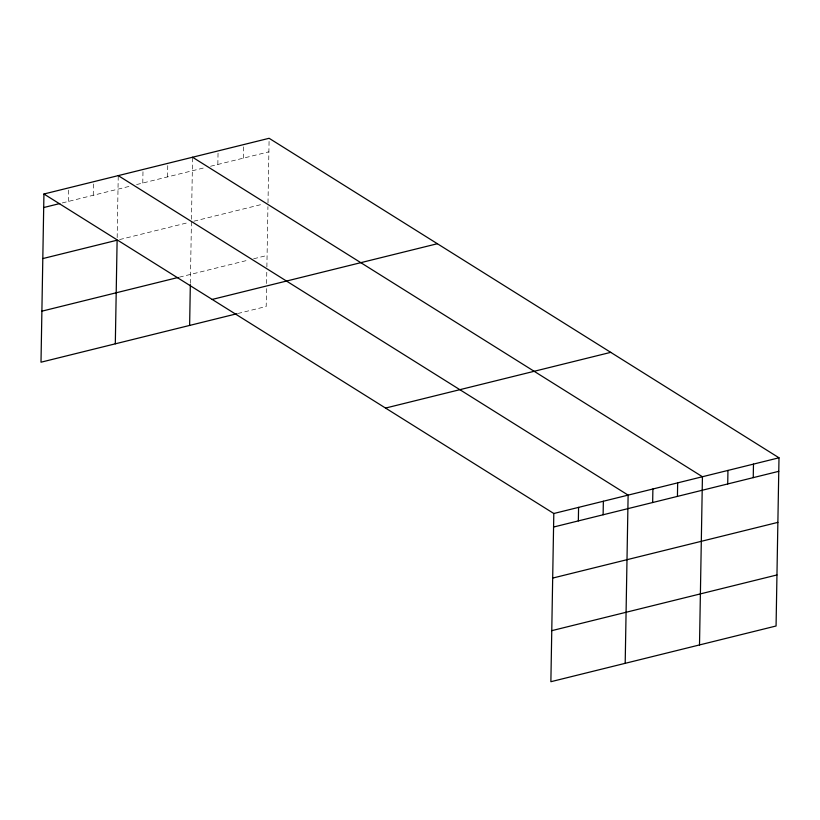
<?xml version="1.0" encoding="UTF-8"?>
<svg xmlns="http://www.w3.org/2000/svg" width="820" height="820" viewBox="0 0 820 820"><rect width="100%" height="100%" fill="white"/><g stroke="black" fill="none" stroke-linecap="round" stroke-linejoin="round"><path stroke-width="0.61" stroke-dasharray="4.1 3.07" d="M68.47 201.412L68.706 187.872M93.244 195.283L93.48 181.743M117.168 237.646L118.244 175.623M142.782 183.024L143.018 169.494M167.557 176.894L167.792 163.364M190.363 283.33L191.429 221.81M191.48 219.258L192.556 157.235M217.843 164.461L218.079 150.921M243.366 158.147L243.601 144.607M266.5 288.64L266.192 306.495L238.241 313.414M266.592 283.535L266.787 272.045M266.879 266.941L267.935 206.63M267.996 202.868L269.124 138.293M62.279 202.94L131.641 185.781M136.591 184.561L204.477 167.762M210.555 166.265L268.888 151.833M119.597 239.583L188.959 222.425M193.868 221.205L263.138 204.077M179.365 277.16L248.849 259.971M253.708 258.761L267.074 255.461"/><path stroke-width="1.23" d="M43.931 194.002L553.807 513.505L550.876 681.707L776.068 625.998L779 457.796L269.124 138.293L43.931 194.002L41 362.204L237.021 313.712M115.312 343.826L117.117 240.198L42.804 258.577M189.625 325.438L190.332 284.612M578.346 520.905L578.582 507.375M603.12 514.775L603.356 501.245M625.188 663.318L628.12 495.116L118.244 175.623M652.659 502.527L652.894 488.986M677.433 496.397L677.668 482.857M699.501 644.94L702.432 476.738L192.556 157.235M727.719 483.954L727.955 470.424M753.242 477.64L753.477 464.11M43.696 207.542L59.798 203.555M41.892 311.169L178.135 277.467M212.195 299.433L437.388 243.724M385.554 408.063L610.736 352.354M553.807 513.505L779 457.796M553.572 527.034L778.764 471.326M552.68 578.079L777.872 522.371M551.768 630.662L776.95 574.953"/></g></svg>
